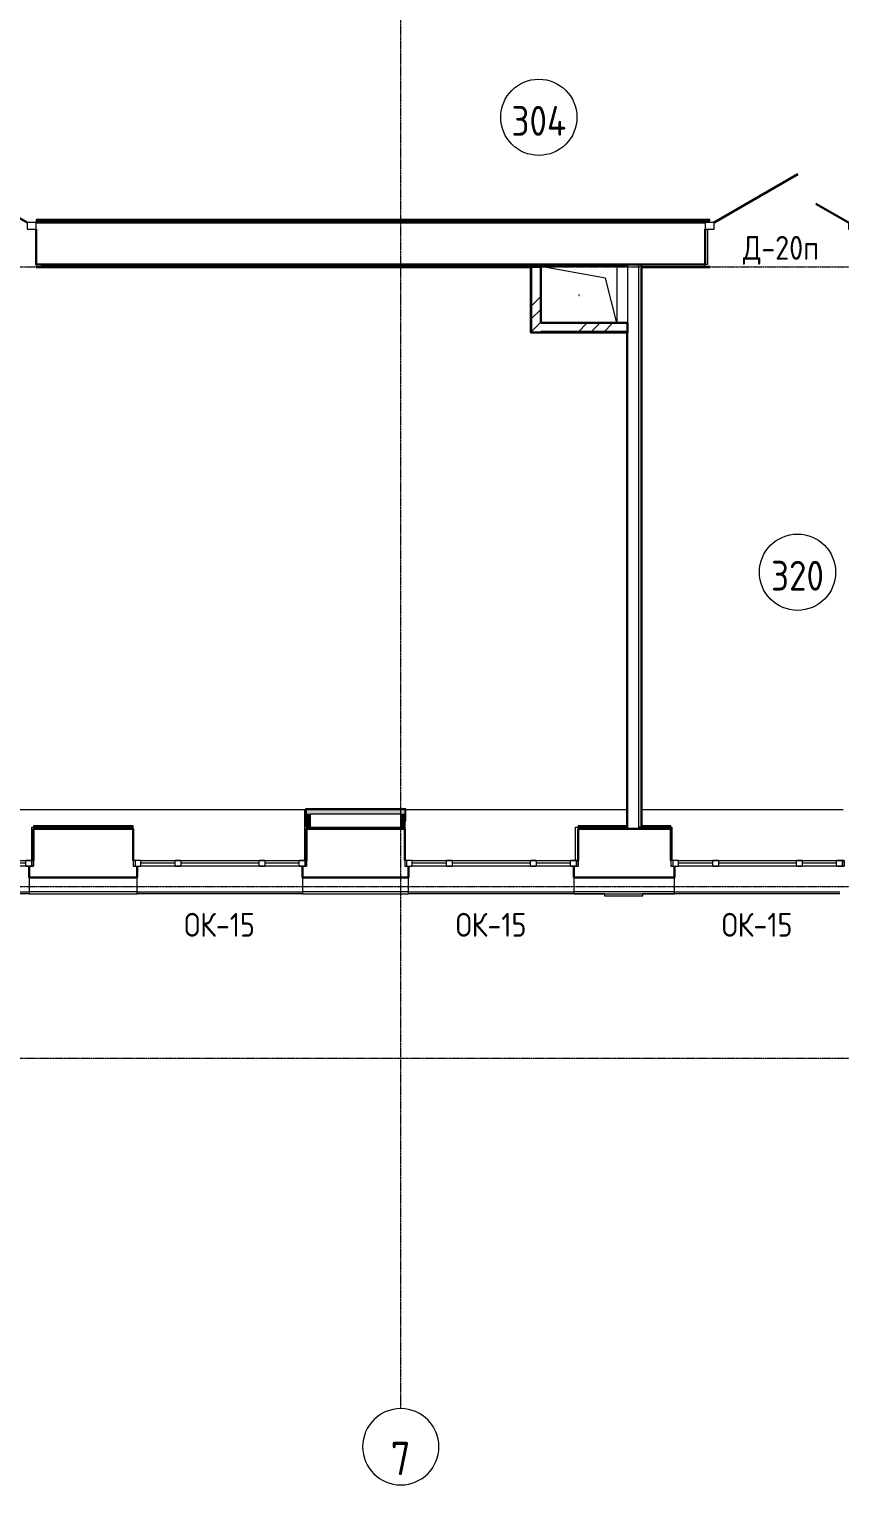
# Model space of a CAD drawing. Header units: millimetres. Extents: x -10178924 to 11692288, y -947381 to 58396.
# Drawn here: x 26649 to 35159, y -279462 to -264191 of the extents above; entities that cross this region are included whole.
import ezdxf

# ---------------------------------------------------------------- set-up
doc = ezdxf.new("R2010")
doc.units = ezdxf.units.MM
doc.linetypes.add('ADSK_Линия сетки', pattern=[25, 20, -2.5, 0, -2.5])
for name, color, linetype, lineweight in [('_ Окна', 7, 'Continuous', 9), ('Аннотация', 7, 'Continuous', 18), ('Двери', 7, 'Continuous', 9), ('Марки дверей', 7, 'Continuous', 20), ('Марки окон', 7, 'Continuous', 20), ('Обобщенные модели', 7, 'Continuous', 18), ('Окна', 7, 'Continuous', 9), ('Оси', 253, 'Continuous', 9), ('Перекрытие', 7, 'Continuous', 18), ('Стены внутренние', 7, 'Continuous', 18), ('Стены наружные', 7, 'Continuous', 18), ('Стены несущие', 7, 'Continuous', 30), ('Стены отделка', 7, 'Continuous', 30), ('Стены перегородки', 7, 'Continuous', 30), ('Стены штриховка', 7, 'Continuous', 9), ('ШТРИХОВКА', 252, 'Continuous', 15)]:
    doc.layers.add(name, color=color, linetype=linetype, lineweight=lineweight)
doc.layers.add('Линии', color=7, linetype='Continuous', lineweight=9, true_color=0x00a600)
doc.styles.add('GOST Common', font='GOST_Common.ttf', dxfattribs={"width": 0.9, "height": 350})
doc.styles.add('GOST Common_2', font='GOST_Common.ttf', dxfattribs={"width": 0.9, "height": 250})
pattern_1 = [(45, (-4e-11, -184652.3), (-381.661, 381.661), []), (45, (134.94, -184652.3), (0, 763.322), []), (45, (-134.94, -184652.3), (0, 763.322), [])]

# ---------------------------------------------------------------- blocks, each defined once
blk = doc.blocks.new('Дверь-Alumark_двупольная с глухим окном_S70 - 1400х2200 алюм ост Д30п-6129808-План 3-го этажа')
at = {"layer": 'Двери', "lineweight": 30}
for p, q in [((-480, 220), (312, 677)), ((730, 220), (475, 367))]:
    blk.add_line(p, q, dxfattribs=at)
at = {"layer": 'Двери'}
for p, q in [((-575, 220), (-575, 150)), ((-480, 220), (-575, 220)), ((-480, 150), (-480, 220)), ((730, 220), (730, 150)), ((825, 220), (730, 220)), ((825, 150), (825, 220)), ((-575, 150), (-480, 150)), ((730, 150), (825, 150))]:
    blk.add_line(p, q, dxfattribs=at)
blk = doc.blocks.new('Дверь-Alumark_двупольная с глухим окном_S70 - 1600х2200 алюм ост Д-20п-4641768-План 3-го этажа')
at = {"layer": 'Двери', "lineweight": 30}
for p, q in [((-580, 220), (299, 727)), ((830, 220), (488, 417))]:
    blk.add_line(p, q, dxfattribs=at)
at = {"layer": 'Двери'}
for p, q in [((-675, 220), (-675, 150)), ((-580, 220), (-675, 220)), ((-580, 150), (-580, 220)), ((830, 220), (830, 150)), ((925, 220), (830, 220)), ((925, 150), (925, 220)), ((-675, 150), (-580, 150)), ((830, 150), (925, 150))]:
    blk.add_line(p, q, dxfattribs=at)
blk = doc.blocks.new('GM_Отверстие прямоугольное _в плите_ - Отверстие-6230069-План 3-го этажа')
at = {"layer": 'Обобщенные модели'}
for p, q in [((-400, 290), (-400, -300)), ((-400, 290), (-400, -300)), ((-397, 290), (-280, -180)), ((-400, -300), (400, -300)), ((-400, -300), (400, -300)), ((-280, -180), (400, -300)), ((400, -300), (400, -297)), ((400, -300), (400, -297))]:
    blk.add_line(p, q, dxfattribs=at)
for start, end in [(0, 180), (180, 360), (0, 105), (240, 0), (195, 210)]:
    blk.add_arc((0, 0), 2.5, start, end, dxfattribs=at)
blk = doc.blocks.new('окно трехпол с фрамугой - 1800 и 1820х2300_h___нов_ ок15-5147775-План 3-го этажа')
at = {"layer": '_ Окна', "lineweight": 18}
for p, q in [((-910, 75), (-910, 135)), ((-910, 135), (-830, 135)), ((-830, 75), (-910, 75)), ((-830, 135), (-830, 75)), ((-470, 75), (-470, 135)), ((-470, 135), (-410, 135)), ((-410, 75), (-470, 75)), ((-410, 135), (-410, 75)), ((410, 75), (410, 135)), ((410, 135), (470, 135)), ((470, 75), (410, 75)), ((470, 135), (470, 75)), ((830, 135), (830, 75)), ((910, 135), (830, 135)), ((830, 75), (910, 75)), ((910, 75), (910, 135))]:
    blk.add_line(p, q, dxfattribs=at)
at = {"layer": '_ Окна'}
for p, q in [((-890, 75), (-890, 135)), ((-830, 105), (-470, 105)), ((-410, 105), (410, 105)), ((470, 105), (830, 105)), ((890, 75), (890, 135))]:
    blk.add_line(p, q, dxfattribs=at)
at = {"layer": 'Окна'}
for p, q in [((-910, 135), (-910, 75)), ((-830, 135), (-910, 135)), ((-910, 75), (-830, 75)), ((-830, 135), (-470, 135)), ((-470, 75), (-830, 75)), ((-410, 135), (-470, 135)), ((-470, 75), (-410, 75)), ((-410, 135), (410, 135)), ((410, 75), (-410, 75)), ((470, 135), (410, 135)), ((410, 75), (470, 75)), ((470, 135), (830, 135)), ((830, 75), (470, 75)), ((910, 135), (830, 135)), ((830, 75), (910, 75)), ((910, 75), (910, 135))]:
    blk.add_line(p, q, dxfattribs=at)
blk = doc.blocks.new('окно трехпол с фрамугой - 1800 и 1820х2300_h___нов_ ок15-2116658-План 3-го этажа')
at = {"layer": '_ Окна', "lineweight": 18}
for p, q in [((-910, 75), (-910, 135)), ((-910, 135), (-830, 135)), ((-830, 75), (-910, 75)), ((-830, 135), (-830, 75)), ((-470, 75), (-470, 135)), ((-470, 135), (-410, 135)), ((-410, 75), (-470, 75)), ((-410, 135), (-410, 75)), ((410, 75), (410, 135)), ((410, 135), (470, 135)), ((470, 75), (410, 75)), ((470, 135), (470, 75)), ((830, 135), (830, 75)), ((910, 135), (830, 135)), ((830, 75), (910, 75)), ((910, 75), (910, 135))]:
    blk.add_line(p, q, dxfattribs=at)
at = {"layer": '_ Окна'}
for p, q in [((-890, 75), (-890, 135)), ((-830, 105), (-470, 105)), ((-410, 105), (410, 105)), ((470, 105), (830, 105)), ((890, 75), (890, 135))]:
    blk.add_line(p, q, dxfattribs=at)
at = {"layer": 'Окна'}
for p, q in [((-910, 135), (-910, 75)), ((-830, 135), (-910, 135)), ((-910, 75), (-830, 75)), ((-830, 135), (-470, 135)), ((-470, 75), (-830, 75)), ((-410, 135), (-470, 135)), ((-470, 75), (-410, 75)), ((-410, 135), (410, 135)), ((410, 75), (-410, 75)), ((470, 135), (410, 135)), ((410, 75), (470, 75)), ((470, 135), (830, 135)), ((830, 75), (470, 75)), ((910, 135), (830, 135)), ((830, 75), (910, 75)), ((910, 75), (910, 135))]:
    blk.add_line(p, q, dxfattribs=at)
blk = doc.blocks.new('окно трехпол с фрамугой - 1800 и 1820х2300_h___нов_ ок15-V11-План 3-го этажа')
at = {"layer": '_ Окна', "lineweight": 18}
for p, q in [((-910, 75), (-910, 135)), ((-910, 135), (-830, 135)), ((-830, 75), (-910, 75)), ((-830, 135), (-830, 75)), ((-470, 75), (-470, 135)), ((-470, 135), (-410, 135)), ((-410, 75), (-470, 75)), ((-410, 135), (-410, 75)), ((410, 75), (410, 135)), ((410, 135), (470, 135)), ((470, 75), (410, 75)), ((470, 135), (470, 75)), ((830, 135), (830, 75)), ((910, 135), (830, 135)), ((830, 75), (910, 75)), ((910, 75), (910, 135))]:
    blk.add_line(p, q, dxfattribs=at)
at = {"layer": '_ Окна'}
for p, q in [((-890, 75), (-890, 135)), ((-830, 105), (-470, 105)), ((-410, 105), (410, 105)), ((470, 105), (830, 105)), ((890, 75), (890, 135))]:
    blk.add_line(p, q, dxfattribs=at)
at = {"layer": 'Окна'}
for p, q in [((-910, 135), (-910, 75)), ((-830, 135), (-910, 135)), ((-910, 75), (-830, 75)), ((-830, 135), (-470, 135)), ((-470, 75), (-830, 75)), ((-410, 135), (-470, 135)), ((-470, 75), (-410, 75)), ((-410, 135), (410, 135)), ((410, 75), (-410, 75)), ((470, 135), (410, 135)), ((410, 75), (470, 75)), ((470, 135), (830, 135)), ((830, 75), (470, 75)), ((910, 135), (830, 135)), ((830, 75), (910, 75)), ((910, 75), (910, 135))]:
    blk.add_line(p, q, dxfattribs=at)
blk = doc.blocks.new('Ось сетки - Круг_Ø8 мм-8258-План 3-го этажа')
at = {"layer": 'Оси', "lineweight": 20}
for start, end in [(360, 180), (180, 360)]:
    blk.add_arc((0, 0), 4, start, end, dxfattribs=at)
blk = doc.blocks.new('3 этаж')
at = {"layer": 'Стены внутренние', "lineweight": 9}
h = blk.add_hatch(dxfattribs=at)
h.set_pattern_fill('FP_1', color=256, style=0, pattern_type=2)
h.set_pattern_definition(pattern_1)
h.paths.add_polyline_path([(31920, -177047), (32020, -177047), (32020, -176357), (31920, -176357), (31920, -177045)])
h = blk.add_hatch(dxfattribs=at)
h.set_pattern_fill('FP_1', color=256, style=0, pattern_type=2)
h.set_pattern_definition(pattern_1)
h.paths.add_polyline_path([(32920, -177045), (32920, -177045), (32930, -177045), (32930, -176945), (32020, -176945), (32020, -177045), (32918, -177045)])
at = {"layer": 'Стены внутренние'}
for points in [[(30564, -182094), (30591, -182094), (30591, -182054), (29562, -182054), (29562, -182094), (30551, -182094)], [(29602, -182234), (29602, -182094), (29562, -182094), (29562, -182234)], [(30591, -182234), (30591, -182094), (30551, -182094), (30551, -182234), (30564, -182234)]]:
    blk.add_hatch(color=256, dxfattribs=at).paths.add_polyline_path(points)
at = {"layer": 'Линии', "color": 7}
for centre in [(31999, -174789), (34714, -179561)]:
    blk.add_circle(centre, 400, dxfattribs=at)
at = {"layer": 'Оси', "linetype": 'ADSK_Линия сетки'}
for p, q in [((30550, -188335), (30550, -170836)), ((-10559, -176357), (56005, -176357)), ((-10559, -182857), (50648, -182857)), ((-10559, -184657), (50648, -184657))]:
    blk.add_line(p, q, dxfattribs=at)
at = {"layer": 'Перекрытие'}
for p, q in [((33769, -175964), (33769, -176334)), ((33769, -176334), (33744, -176334)), ((29544, -182054), (24886, -182054)), ((29544, -182584), (29544, -182054)), ((32918, -182054), (30603, -182054)), ((35192, -182054), (33082, -182054)), ((26677, -182584), (26677, -182234)), ((26677, -182234), (26694, -182234)), ((32384, -182584), (32384, -182234)), ((32384, -182234), (32411, -182234)), ((33384, -182234), (33394, -182234)), ((33394, -182234), (33394, -182584))]:
    blk.add_line(p, q, dxfattribs=at)
at = {"layer": 'Стены наружные'}
for p, q in [((29544, -182222), (29550, -182222)), ((24914, -182914), (26649, -182914)), ((26649, -182934), (24914, -182934)), ((27782, -182914), (29517, -182914)), ((29517, -182934), (27782, -182934)), ((27782, -182934), (27782, -182935)), ((29517, -182935), (27782, -182935)), ((29517, -182935), (29517, -182934)), ((30631, -182914), (32366, -182914)), ((32366, -182934), (30631, -182934)), ((30631, -182934), (30631, -182935)), ((32366, -182935), (30631, -182935)), ((32366, -182935), (32366, -182934)), ((33424, -182914), (35159, -182914)), ((35159, -182934), (33424, -182934)), ((33424, -182934), (33424, -182935)), ((35159, -182935), (33424, -182935)), ((35159, -182935), (35159, -182934))]:
    blk.add_line(p, q, dxfattribs=at)
at = {"layer": 'Стены несущие'}
for p, q in [((26724, -175894), (33744, -175894)), ((26724, -175964), (26724, -176334)), ((33744, -176334), (33744, -175964)), ((33744, -176334), (26724, -176334)), ((32020, -176357), (31920, -176357)), ((31920, -176357), (31920, -177047)), ((32020, -176945), (32020, -176357)), ((32930, -176945), (32020, -176945)), ((32930, -177045), (32930, -176945)), ((31920, -177047), (32020, -177047)), ((32020, -177047), (32020, -177035)), ((32020, -177045), (32930, -177045)), ((26694, -182254), (26694, -182584)), ((27742, -182254), (26694, -182254)), ((27742, -182584), (27742, -182254)), ((29562, -182254), (29562, -182584)), ((30591, -182254), (29562, -182254)), ((30591, -182584), (30591, -182254)), ((32411, -182254), (32411, -182584)), ((32411, -182254), (33050, -182254)), ((33050, -182254), (33384, -182254)), ((33384, -182584), (33384, -182254)), ((26649, -182644), (26649, -182764)), ((26649, -182764), (27782, -182764)), ((27782, -182764), (27782, -182644)), ((29517, -182644), (29517, -182764)), ((29517, -182764), (30631, -182764)), ((30631, -182764), (30631, -182644)), ((32366, -182644), (32366, -182764)), ((33424, -182764), (32366, -182764)), ((33424, -182764), (33424, -182644))]:
    blk.add_line(p, q, dxfattribs=at)
at = {"layer": 'Стены отделка', "lineweight": 9}
for p, q in [((26724, -175862), (26724, -175894)), ((33794, -175862), (26724, -175862)), ((33744, -175894), (33744, -175874)), ((33744, -175874), (33794, -175874)), ((33794, -175874), (33794, -175862)), ((26724, -176334), (26724, -176366)), ((26724, -176366), (31908, -176366)), ((32930, -176354), (26774, -176354)), ((31908, -176366), (31908, -177045)), ((31920, -176357), (31920, -176354)), ((33070, -176334), (33070, -182244)), ((33070, -176366), (33794, -176366)), ((33082, -182222), (33082, -176334)), ((33744, -176354), (33744, -176334)), ((33794, -176354), (33744, -176354)), ((33794, -176366), (33794, -176354)), ((31910, -177047), (31920, -177047)), ((32930, -177035), (32020, -177035)), ((32020, -177047), (32918, -177047)), ((32918, -177047), (32918, -182222)), ((29550, -182044), (29550, -182222)), ((30601, -182042), (29552, -182042)), ((30591, -182054), (29562, -182054)), ((29562, -182254), (29562, -182054)), ((29602, -182094), (30551, -182094)), ((29602, -182234), (29602, -182094)), ((30551, -182094), (30551, -182234)), ((30591, -182054), (30591, -182254)), ((30591, -182174), (30603, -182174)), ((30603, -182174), (30603, -182044)), ((26694, -182222), (26694, -182254)), ((27742, -182222), (26694, -182222)), ((27150, -182244), (27150, -182234)), ((27150, -182234), (27270, -182234)), ((27270, -182244), (27150, -182244)), ((27270, -182234), (27270, -182244)), ((27742, -182254), (27742, -182222)), ((29550, -182222), (29562, -182222)), ((29562, -182234), (29602, -182234)), ((29602, -182234), (30591, -182234)), ((32411, -182222), (32411, -182254)), ((32918, -182222), (32411, -182222)), ((32920, -182234), (32930, -182234)), ((33070, -182234), (33050, -182234)), ((33050, -182244), (33070, -182244)), ((33384, -182222), (33082, -182222)), ((33384, -182254), (33384, -182222)), ((26649, -182764), (26649, -182934)), ((27782, -182934), (27782, -182764)), ((29517, -182764), (29517, -182934)), ((30631, -182934), (30631, -182764)), ((32366, -182764), (32366, -182934)), ((33424, -182764), (33424, -182764)), ((33424, -182934), (33424, -182764)), ((27782, -182914), (26649, -182914)), ((26649, -182934), (27782, -182934)), ((30631, -182914), (29517, -182914)), ((29517, -182934), (30631, -182934)), ((33424, -182914), (32366, -182914)), ((32366, -182934), (33424, -182934)), ((32690, -182934), (32366, -182934)), ((32366, -182935), (32690, -182935)), ((32366, -182935), (32366, -182935)), ((32690, -182934), (32690, -182954)), ((33424, -182934), (33090, -182934)), ((33090, -182954), (33090, -182935)), ((33090, -182935), (33424, -182935)), ((33424, -182935), (33424, -182935)), ((32690, -182954), (33090, -182954))]:
    blk.add_line(p, q, dxfattribs=at)
at = {"layer": 'Стены перегородки', "lineweight": 18}
for p, q in [((32930, -176334), (32930, -182257)), ((33050, -182257), (33050, -176334)), ((32930, -182257), (33050, -182257))]:
    blk.add_line(p, q, dxfattribs=at)
at = {"layer": 'Стены штриховка'}
for p, q in [((33794, -175864), (26724, -175864)), ((33744, -175874), (26724, -175874)), ((26724, -176354), (26774, -176354)), ((26724, -176364), (31910, -176364)), ((31910, -176364), (31910, -177047)), ((33070, -176354), (33744, -176354)), ((33070, -176364), (33794, -176364)), ((33080, -182224), (33080, -176334)), ((31920, -177045), (31908, -177045)), ((31908, -177045), (31908, -177047)), ((31908, -177047), (31910, -177047)), ((32920, -177045), (32920, -182224)), ((29552, -182042), (29550, -182042)), ((29550, -182042), (29550, -182044)), ((30603, -182044), (29550, -182044)), ((29552, -182042), (29552, -182222)), ((30601, -182174), (30601, -182042)), ((30603, -182042), (30601, -182042)), ((30603, -182044), (30603, -182042)), ((27742, -182224), (26694, -182224)), ((27150, -182234), (26694, -182234)), ((27742, -182234), (27270, -182234)), ((32920, -182224), (32411, -182224)), ((32411, -182234), (32920, -182234)), ((33384, -182234), (33070, -182234)), ((33384, -182224), (33080, -182224))]:
    blk.add_line(p, q, dxfattribs=at)
at = {"layer": 'Двери'}
for name, p in [('Дверь-Alumark_двупольная с глухим окном_S70 - 1400х2200 алюм ост Д30п-6129808-План 3-го этажа', (25899, -176114)), ('Дверь-Alumark_двупольная с глухим окном_S70 - 1600х2200 алюм ост Д-20п-4641768-План 3-го этажа', (34419, -176114))]:
    blk.add_blockref(name, p, dxfattribs=at)
at = {"layer": 'Обобщенные модели', "rotation": 180}
blk.add_blockref('GM_Отверстие прямоугольное _в плите_ - Отверстие-6230069-План 3-го этажа', (32420, -176655), dxfattribs=at)
at = {"layer": 'Окна', "rotation": 180}
for name, p in [('окно трехпол с фрамугой - 1800 и 1820х2300_h___нов_ ок15-2116658-План 3-го этажа', (25784, -182509)), ('окно трехпол с фрамугой - 1800 и 1820х2300_h___нов_ ок15-V11-План 3-го этажа', (28652, -182509)), ('окно трехпол с фрамугой - 1800 и 1820х2300_h___нов_ ок15-2116658-План 3-го этажа', (31501, -182509)), ('окно трехпол с фрамугой - 1800 и 1820х2300_h___нов_ ок15-5147775-План 3-го этажа', (34294, -182509))]:
    blk.add_blockref(name, p, dxfattribs=at)
at = {"layer": 'Оси', "lineweight": 20, "xscale": 99.99999999999993, "yscale": 99.99999999999993, "zscale": 99.99999999999993}
blk.add_blockref('Ось сетки - Круг_Ø8 мм-8258-План 3-го этажа', (30550, -188735), dxfattribs=at)
at = {"layer": 'Аннотация', "lineweight": 9, "char_height": 312.5, "width": 520.21, "attachment_point": 5, "line_spacing_factor": 1.022766, "style": 'GOST Common'}
for s, insert in [('304', (31999, -174826)), ('320', (34714, -179598))]:
    blk.add_mtext(s, dxfattribs=dict(at, insert=insert))
at = {"layer": 'Марки дверей', "lineweight": 9, "insert": (34540, -176184), "char_height": 250, "width": 851.4, "attachment_point": 5, "line_spacing_factor": 1.022766, "style": 'GOST Common_2'}
blk.add_mtext('\\pxqc,t1.8,3.6,5.4,7.2,9,10.8,12.6,14.4,16.2,18,19.8,21.6,23.4,25.2,27,28.8,30.6,32.4,34.2,36,37.8,39.6,41.4,43.2,45,46.8,48.6,50.4,52.2,54,55.8,57.6;{Д-20п}', dxfattribs=at)
at = {"layer": 'Марки окон', "lineweight": 9, "char_height": 250, "width": 797.4, "attachment_point": 5, "line_spacing_factor": 1.022766, "style": 'GOST Common_2'}
for insert in [(28648, -183260), (31498, -183260), (34290, -183260)]:
    blk.add_mtext('\\pxqc,t1.8,3.6,5.4,7.2,9,10.8,12.6,14.4,16.2,18,19.8,21.6,23.4,25.2,27,28.8,30.6,32.4,34.2,36,37.8,39.6,41.4,43.2,45,46.8,48.6,50.4,52.2,54,55.8,57.6;{ОК-15}', dxfattribs=dict(at, insert=insert))
at = {"layer": 'Оси', "insert": (30549, -188858), "char_height": 350, "width": 232.2, "attachment_point": 5, "line_spacing_factor": 1.022766, "style": 'GOST Common'}
blk.add_mtext('\\pxqc,t0.25714,0.51429,0.77143,1.02857,1.28571,1.54286,1.8,2.05714,2.31429,2.57143,2.82857,3.08571,3.34286,3.6,3.85714,4.11429,4.37143,4.62857,4.88571,5.14286,5.4,5.65714,5.91429,6.17143,6.42857,6.68571,6.94286,7.2,7.45714,7.71429,7.97143,8.22857;{7}', dxfattribs=at)

msp = doc.modelspace()

# ---------------------------------------------------------------- block references
at = {"layer": 'ШТРИХОВКА'}
msp.add_blockref('3 этаж', (0, -90326.7), dxfattribs=at)

doc.saveas('drawing.dxf')
